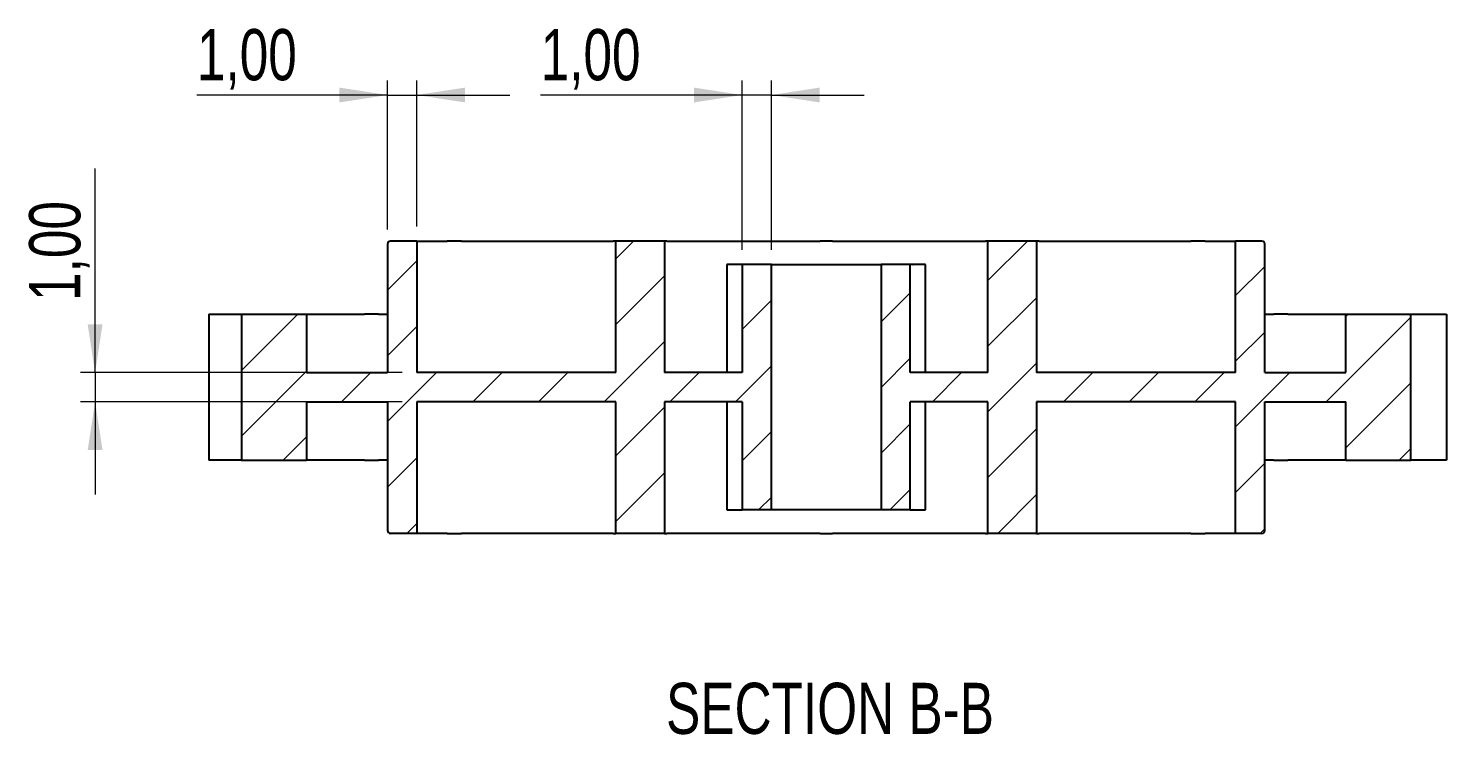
# Model space of a CAD drawing. Header units: millimetres. Extents: x 15 to 589, y 5 to 415.
# Drawn here: x 238.3 to 335.3, y 277.4 to 325.7 of the extents above; entities that cross this region are included whole.
import ezdxf

# ---------------------------------------------------------------- set-up
doc = ezdxf.new("R2010")
doc.units = ezdxf.units.MM
doc.styles.add('SLDTEXTSTYLE0', font='TXT', dxfattribs={"width": 0.75})
doc.dimstyles.new('SLDDIMSTYLE1', dxfattribs={"dimtxt": 3.5, "dimasz": 3.302, "dimexe": 0, "dimexo": 0.0625, "dimgap": 0.875, "dimtad": 1, "dimlfac": 0.5, "dimrnd": 1e-09, "dimzin": 12, "dimdsep": 46, "dimtxsty": 'SLDTEXTSTYLE0', "dimsah": 1, "dimcen": 0.09, "dimadec": 0, "dimazin": 3, "dimtfac": 1, "dimtmove": 0, "dimatfit": 0, "dimfxl": 0, "dimfrac": 2, "dimtolj": 1, "dimtzin": 12, "dimarcsym": 0})

# ---------------------------------------------------------------- blocks, each defined once
blk = doc.blocks.new('_D_18')
at = {"color": 7, "linetype": 'Continuous', "lineweight": 0}
for p, q in [((262.874, 311.934), (262.874, 322.134)), ((264.874, 312.134), (264.874, 322.134)), ((262.874, 321.134), (249.832, 321.134)), ((262.874, 321.134), (264.874, 321.134)), ((264.874, 321.134), (271.224, 321.134))]:
    blk.add_line(p, q, dxfattribs=at)
at = {"color": 7, "linetype": 'Continuous', "lineweight": 18}
for points in [[(262.874, 321.134), (259.572, 321.642), (259.572, 320.626)], [(264.874, 321.134), (268.176, 320.626), (268.176, 321.642)]]:
    blk.add_solid(points, dxfattribs=at)
at = {"color": 7, "linetype": 'Continuous', "lineweight": 18, "insert": (249.832, 325.646), "char_height": 3.5, "attachment_point": 1, "style": 'SLDTEXTSTYLE0'}
blk.add_mtext('1,00', dxfattribs=at)
blk = doc.blocks.new('_D_19')
at = {"color": 7, "linetype": 'Continuous', "lineweight": 0}
for p, q in [((242.868, 302.134), (242.868, 316.096)), ((263.874, 302.134), (241.868, 302.134)), ((242.868, 302.134), (242.868, 300.134)), ((263.874, 300.134), (241.868, 300.134)), ((242.868, 300.134), (242.868, 293.784))]:
    blk.add_line(p, q, dxfattribs=at)
at = {"color": 7, "linetype": 'Continuous', "lineweight": 18}
for points in [[(242.868, 302.134), (243.376, 305.436), (242.36, 305.436)], [(242.868, 300.134), (242.36, 296.832), (243.376, 296.832)]]:
    blk.add_solid(points, dxfattribs=at)
at = {"color": 7, "linetype": 'Continuous', "lineweight": 18, "insert": (238.356, 307.045), "char_height": 3.5, "attachment_point": 1, "rotation": 90, "style": 'SLDTEXTSTYLE0'}
blk.add_mtext('1,00', dxfattribs=at)
blk = doc.blocks.new('_D_20')
at = {"color": 7, "linetype": 'Continuous', "lineweight": 0}
for p, q in [((287.124, 310.534), (287.124, 322.134)), ((289.124, 310.534), (289.124, 322.134)), ((287.124, 321.134), (273.343, 321.134)), ((289.124, 321.134), (287.124, 321.134)), ((289.124, 321.134), (295.474, 321.134))]:
    blk.add_line(p, q, dxfattribs=at)
at = {"color": 7, "linetype": 'Continuous', "lineweight": 18}
for points in [[(287.124, 321.134), (283.822, 321.642), (283.822, 320.626)], [(289.124, 321.134), (292.426, 320.626), (292.426, 321.642)]]:
    blk.add_solid(points, dxfattribs=at)
at = {"color": 7, "linetype": 'Continuous', "lineweight": 18, "insert": (273.343, 325.646), "char_height": 3.5, "attachment_point": 1, "style": 'SLDTEXTSTYLE0'}
blk.add_mtext('1,00', dxfattribs=at)

msp = doc.modelspace()

# ---------------------------------------------------------------- hatches: boundary and pattern name
at = {"linetype": 'Continuous', "lineweight": 18}
h = msp.add_hatch(dxfattribs=at)
h.set_pattern_fill('ANSI31', style=0)
edge = h.paths.add_edge_path(flags=0)
edge.add_line((287.124, 292.734), (289.124, 292.734))
edge.add_line((289.124, 292.734), (289.124, 309.534))
edge.add_line((289.124, 309.534), (287.124, 309.534))
edge.add_line((287.124, 309.534), (287.124, 302.134))
edge.add_line((287.124, 302.134), (281.808, 302.134))
edge.add_line((281.808, 302.134), (281.808, 311.134))
edge.add_line((281.808, 311.134), (278.483, 311.134))
edge.add_line((278.483, 311.134), (278.483, 302.134))
edge.add_line((278.483, 302.134), (264.874, 302.134))
edge.add_line((264.874, 302.134), (264.874, 311.134))
edge.add_line((264.874, 311.134), (263.074, 311.134))
edge.add_arc((263.074, 310.934), 0.2, 90, 180)
edge.add_line((262.874, 310.934), (262.874, 302.134))
edge.add_line((262.874, 302.134), (257.325, 302.134))
edge.add_line((257.325, 302.134), (257.325, 306.134))
edge.add_line((257.325, 306.134), (252.879, 306.134))
edge.add_line((252.879, 306.134), (252.879, 296.134))
edge.add_line((252.879, 296.134), (257.325, 296.134))
edge.add_line((257.325, 296.134), (257.325, 300.134))
edge.add_line((257.325, 300.134), (262.874, 300.134))
edge.add_line((262.874, 300.134), (262.874, 291.334))
edge.add_arc((263.074, 291.334), 0.2, 180, 270)
edge.add_line((263.074, 291.134), (264.874, 291.134))
edge.add_line((264.874, 291.134), (264.874, 300.134))
edge.add_line((264.874, 300.134), (278.483, 300.134))
edge.add_line((278.483, 300.134), (278.483, 291.134))
edge.add_line((278.483, 291.134), (281.808, 291.134))
edge.add_line((281.808, 291.134), (281.808, 300.134))
edge.add_line((281.808, 300.134), (287.124, 300.134))
edge.add_line((287.124, 300.134), (287.124, 292.734))
h = msp.add_hatch(dxfattribs=at)
h.set_pattern_fill('ANSI31', style=0)
edge = h.paths.add_edge_path(flags=0)
edge.add_line((296.624, 292.734), (298.624, 292.734))
edge.add_line((298.624, 292.734), (298.624, 300.134))
edge.add_line((298.624, 300.134), (303.939, 300.134))
edge.add_line((303.939, 300.134), (303.939, 291.134))
edge.add_line((303.939, 291.134), (307.264, 291.134))
edge.add_line((307.264, 291.134), (307.264, 300.134))
edge.add_line((307.264, 300.134), (320.874, 300.134))
edge.add_line((320.874, 300.134), (320.874, 291.134))
edge.add_line((320.874, 291.134), (322.674, 291.134))
edge.add_arc((322.674, 291.334), 0.2, 270, 360)
edge.add_line((322.874, 291.334), (322.874, 300.134))
edge.add_line((322.874, 300.134), (328.422, 300.134))
edge.add_line((328.422, 300.134), (328.422, 296.134))
edge.add_line((328.422, 296.134), (332.868, 296.134))
edge.add_line((332.868, 296.134), (332.868, 306.134))
edge.add_line((332.868, 306.134), (328.422, 306.134))
edge.add_line((328.422, 306.134), (328.422, 302.134))
edge.add_line((328.422, 302.134), (322.874, 302.134))
edge.add_line((322.874, 302.134), (322.874, 310.934))
edge.add_arc((322.674, 310.934), 0.2, 0, 90)
edge.add_line((322.674, 311.134), (320.874, 311.134))
edge.add_line((320.874, 311.134), (320.874, 302.134))
edge.add_line((320.874, 302.134), (307.264, 302.134))
edge.add_line((307.264, 302.134), (307.264, 311.134))
edge.add_line((307.264, 311.134), (303.939, 311.134))
edge.add_line((303.939, 311.134), (303.939, 302.134))
edge.add_line((303.939, 302.134), (298.624, 302.134))
edge.add_line((298.624, 302.134), (298.624, 309.534))
edge.add_line((298.624, 309.534), (296.624, 309.534))
edge.add_line((296.624, 309.534), (296.624, 292.734))

# ---------------------------------------------------------------- linework, layer by layer
at = {"color": 7, "linetype": 'Continuous', "lineweight": 25}
for p, q in [((262.874, 310.934), (262.874, 302.134)), ((264.874, 311.134), (263.074, 311.134)), ((264.874, 311.134), (264.874, 302.134)), ((264.874, 311.134), (266.957, 311.134)), ((267.936, 311.134), (266.957, 311.134)), ((267.936, 311.134), (278.307, 311.134)), ((278.483, 311.134), (278.307, 311.134)), ((278.483, 302.134), (278.483, 311.134)), ((281.808, 311.134), (278.483, 311.134)), ((281.808, 311.134), (281.808, 302.134)), ((281.984, 311.134), (281.808, 311.134)), ((281.984, 311.134), (292.449, 311.134)), ((293.298, 311.134), (292.449, 311.134)), ((293.298, 311.134), (303.763, 311.134)), ((303.939, 311.134), (303.763, 311.134)), ((303.939, 302.134), (303.939, 311.134)), ((307.264, 311.134), (303.939, 311.134)), ((307.264, 311.134), (307.264, 302.134)), ((307.44, 311.134), (307.264, 311.134)), ((307.44, 311.134), (317.811, 311.134)), ((318.791, 311.134), (317.811, 311.134)), ((318.791, 311.134), (320.874, 311.134)), ((320.874, 302.134), (320.874, 311.134)), ((322.674, 311.134), (320.874, 311.134)), ((322.874, 302.134), (322.874, 310.934)), ((286.085, 309.534), (286.085, 302.134)), ((286.934, 309.534), (286.085, 309.534)), ((286.934, 309.534), (286.948, 309.534)), ((287.124, 309.534), (286.948, 309.534)), ((287.124, 309.534), (287.124, 302.134)), ((289.124, 309.534), (287.124, 309.534)), ((289.124, 292.734), (289.124, 309.534)), ((289.124, 309.534), (289.724, 309.534)), ((289.724, 309.534), (296.024, 309.534)), ((296.024, 309.534), (296.624, 309.534)), ((296.624, 309.534), (296.624, 292.734)), ((298.624, 309.534), (296.624, 309.534)), ((298.624, 302.134), (298.624, 309.534)), ((298.799, 309.534), (298.624, 309.534)), ((298.799, 309.534), (298.813, 309.534)), ((299.662, 309.534), (298.813, 309.534)), ((299.662, 302.134), (299.662, 309.534)), ((250.658, 306.134), (250.658, 296.134)), ((250.658, 306.134), (251.004, 306.134)), ((251.004, 306.134), (251.469, 306.134)), ((251.469, 306.134), (251.936, 306.134)), ((251.936, 306.134), (252.406, 306.134)), ((252.406, 306.134), (252.878, 306.134)), ((252.878, 306.134), (252.878, 296.134)), ((252.878, 306.134), (252.879, 306.134)), ((252.879, 306.134), (252.879, 296.134)), ((252.879, 306.134), (257.325, 306.134)), ((257.325, 306.134), (257.325, 302.134)), ((257.325, 306.134), (261.297, 306.134)), ((262.254, 306.134), (261.297, 306.134)), ((262.254, 306.134), (262.874, 306.134)), ((322.874, 306.134), (323.493, 306.134)), ((324.45, 306.134), (323.493, 306.134)), ((324.45, 306.134), (328.422, 306.134)), ((328.422, 302.134), (328.422, 306.134)), ((328.422, 306.134), (332.868, 306.134)), ((332.868, 296.134), (332.868, 306.134)), ((332.868, 306.134), (332.996, 306.134)), ((332.996, 306.134), (333.485, 306.134)), ((333.485, 306.134), (333.974, 306.134)), ((333.974, 306.134), (334.46, 306.134)), ((334.46, 306.134), (334.946, 306.134)), ((334.946, 306.134), (335.308, 306.134)), ((335.308, 306.134), (335.308, 296.134)), ((257.325, 302.134), (262.874, 302.134)), ((278.483, 302.134), (264.874, 302.134)), ((287.124, 302.134), (281.808, 302.134)), ((303.939, 302.134), (298.624, 302.134)), ((320.874, 302.134), (307.264, 302.134)), ((322.874, 302.134), (328.422, 302.134)), ((257.325, 300.134), (262.874, 300.134)), ((257.325, 300.134), (257.325, 296.134)), ((262.874, 300.134), (262.874, 291.334)), ((278.483, 300.134), (264.874, 300.134)), ((264.874, 300.134), (264.874, 291.134)), ((278.483, 291.134), (278.483, 300.134)), ((287.124, 300.134), (281.808, 300.134)), ((281.808, 300.134), (281.808, 291.134)), ((286.085, 300.134), (286.085, 292.734)), ((287.124, 300.134), (287.124, 292.734)), ((303.939, 300.134), (298.624, 300.134)), ((298.624, 292.734), (298.624, 300.134)), ((299.662, 292.734), (299.662, 300.134)), ((303.939, 291.134), (303.939, 300.134)), ((320.874, 300.134), (307.264, 300.134)), ((307.264, 300.134), (307.264, 291.134)), ((320.874, 291.134), (320.874, 300.134)), ((322.874, 300.134), (328.422, 300.134)), ((322.874, 291.334), (322.874, 300.134)), ((328.422, 296.134), (328.422, 300.134)), ((251.004, 296.134), (250.658, 296.134)), ((251.469, 296.134), (251.004, 296.134)), ((251.936, 296.134), (251.469, 296.134)), ((252.406, 296.134), (251.936, 296.134)), ((252.878, 296.134), (252.406, 296.134)), ((252.879, 296.134), (252.878, 296.134)), ((252.879, 296.134), (257.325, 296.134)), ((261.297, 296.134), (257.325, 296.134)), ((261.297, 296.134), (262.254, 296.134)), ((262.874, 296.134), (262.254, 296.134)), ((323.493, 296.134), (322.874, 296.134)), ((323.493, 296.134), (324.45, 296.134)), ((328.422, 296.134), (324.45, 296.134)), ((328.422, 296.134), (332.868, 296.134)), ((332.996, 296.134), (332.868, 296.134)), ((333.485, 296.134), (332.996, 296.134)), ((333.974, 296.134), (333.485, 296.134)), ((334.46, 296.134), (333.974, 296.134)), ((334.946, 296.134), (334.46, 296.134)), ((335.308, 296.134), (334.946, 296.134)), ((286.085, 292.734), (286.934, 292.734)), ((286.948, 292.734), (286.934, 292.734)), ((286.948, 292.734), (287.124, 292.734)), ((289.124, 292.734), (287.124, 292.734)), ((289.724, 292.734), (289.124, 292.734)), ((296.024, 292.734), (289.724, 292.734)), ((296.624, 292.734), (296.024, 292.734)), ((298.624, 292.734), (296.624, 292.734)), ((298.624, 292.734), (298.799, 292.734)), ((298.813, 292.734), (298.799, 292.734)), ((298.813, 292.734), (299.662, 292.734)), ((264.874, 291.134), (263.074, 291.134)), ((266.957, 291.134), (264.874, 291.134)), ((266.957, 291.134), (267.936, 291.134)), ((278.307, 291.134), (267.936, 291.134)), ((278.307, 291.134), (278.483, 291.134)), ((281.808, 291.134), (278.483, 291.134)), ((281.808, 291.134), (281.984, 291.134)), ((292.449, 291.134), (281.984, 291.134)), ((292.449, 291.134), (293.298, 291.134)), ((303.763, 291.134), (293.298, 291.134)), ((303.763, 291.134), (303.939, 291.134)), ((307.264, 291.134), (303.939, 291.134)), ((307.264, 291.134), (307.44, 291.134)), ((317.811, 291.134), (307.44, 291.134)), ((317.811, 291.134), (318.791, 291.134)), ((320.874, 291.134), (318.791, 291.134)), ((322.674, 291.134), (320.874, 291.134))]:
    msp.add_line(p, q, dxfattribs=at)
for centre, start, end in [((263.074, 310.934), 90, 180), ((322.674, 310.934), 0, 90), ((263.074, 291.334), 180, 270), ((322.674, 291.334), 270, 0)]:
    msp.add_arc(centre, 0.2, start, end, dxfattribs=at)

# ---------------------------------------------------------------- texts
at = {"color": 7, "linetype": 'Continuous', "lineweight": 0, "insert": (293.135, 280.905), "char_height": 3.5, "attachment_point": 2, "style": 'SLDTEXTSTYLE0'}
msp.add_mtext('SECTION B-B', dxfattribs=at)

# ---------------------------------------------------------------- dimensions: what is measured, and where the dimension line sits
at = {"color": 7, "linetype": 'Continuous', "lineweight": 18}
dim = msp.add_linear_dim(base=(264.874, 321.134), p1=(262.874, 310.934), p2=(264.874, 311.134), dimstyle='SLDDIMSTYLE1', dxfattribs=at)
dim.commit()
dim.dimension.update_dxf_attribs({"geometry": '_D_18', "text_midpoint": (254.358, 321.134), "dimtype": 160})
for base, p1, p2, angle, picture, middle in [((287.124, 321.134), (289.124, 309.534), (287.124, 309.534), 0, '_D_20', (277.869, 321.134)), ((242.868, 300.134), (264.874, 302.134), (264.874, 300.134), 90, '_D_19', (242.868, 311.571))]:
    dim = msp.add_linear_dim(base=base, p1=p1, p2=p2, angle=angle, dimstyle='SLDDIMSTYLE1', dxfattribs=at)
    dim.commit()
    dim.dimension.update_dxf_attribs({"geometry": picture, "text_midpoint": middle, "dimtype": 160})

doc.saveas('drawing.dxf')
